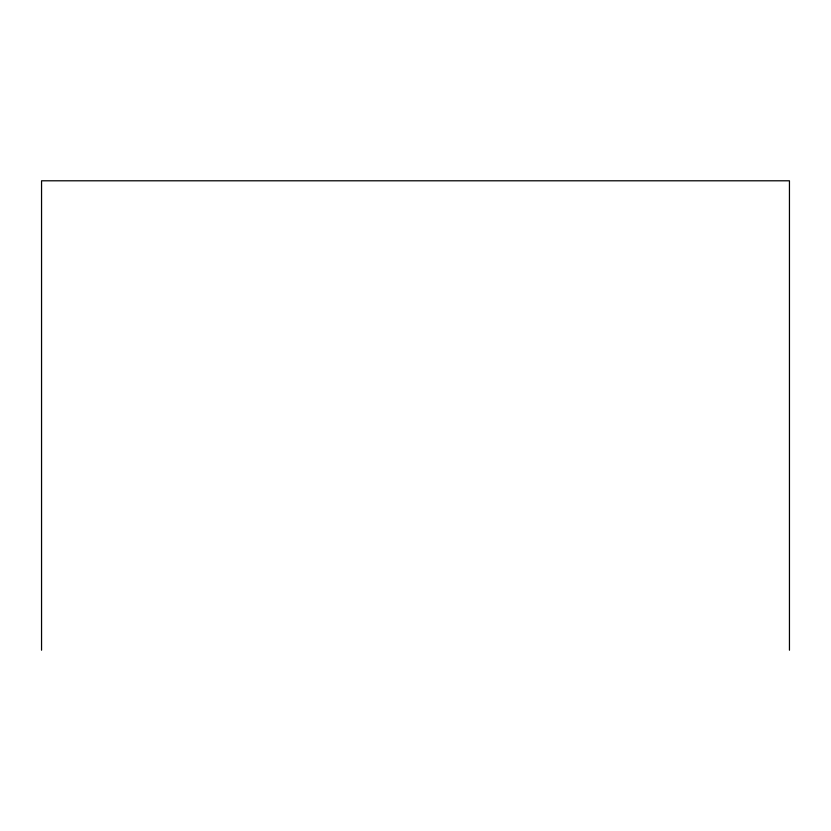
<?xml version="1.0" encoding="UTF-8"?>
<svg xmlns="http://www.w3.org/2000/svg" width="831" height="831" viewBox="0 0 831 831"><rect width="100%" height="100%" fill="white"/><g stroke="black" fill="none" stroke-linecap="round" stroke-linejoin="round"><path stroke-width="1.25" d="M789.45 650.206L789.45 180.794L41.55 180.794L41.55 650.206"/></g></svg>
